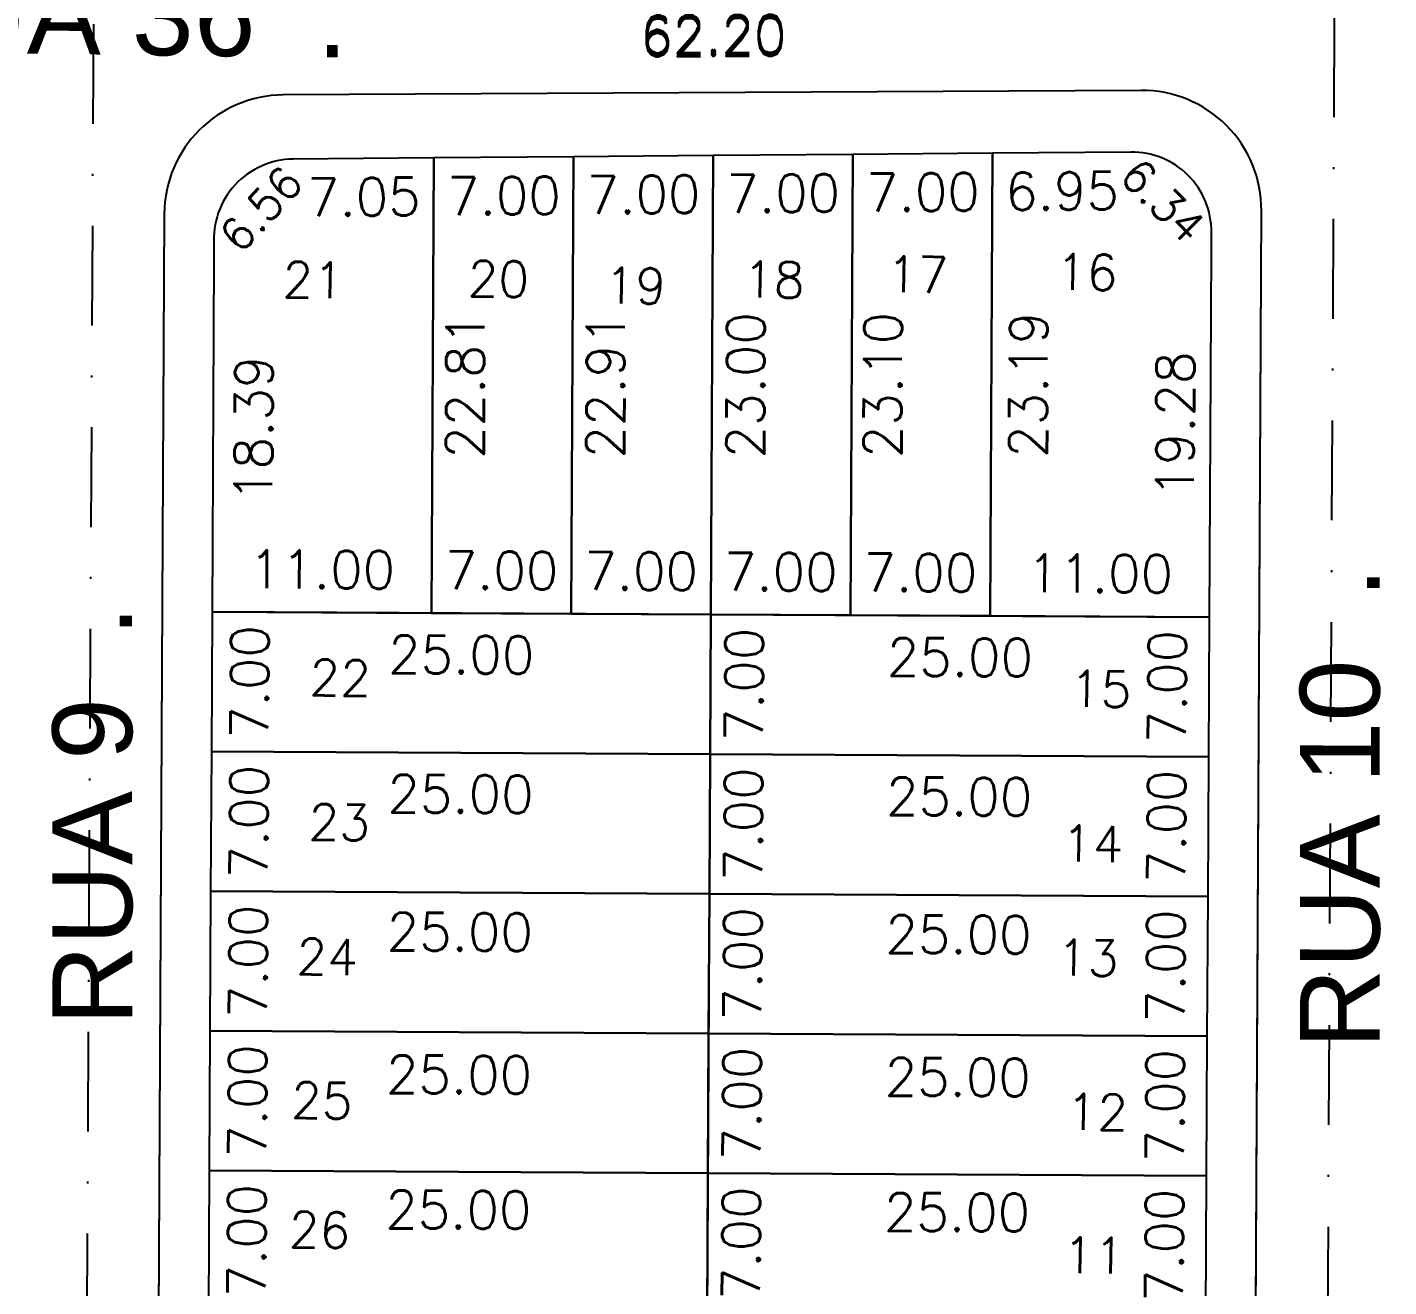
# Model space of a CAD drawing. Header units: millimetres. Extents: x -4430026 to 4783824, y 584 to 9593110.
# Drawn here: x 2118.9 to 2187.2, y 1441.9 to 1505 of the extents above; entities that cross this region are included whole.
import ezdxf
from ezdxf.enums import TextEntityAlignment as Align

# ---------------------------------------------------------------- set-up
doc = ezdxf.new("R2010")
doc.units = ezdxf.units.MM
doc.linetypes.add('CONTINUO', pattern=[0])
doc.linetypes.add('DASHDOT', pattern=[1, 0.5, -0.25, 0, -0.25])
for name, color, linetype in [('Calçada', 1, 'Continuous'), ('Cota', 8, 'Continuous'), ('Cota Curvas', 2, 'Continuous'), ('COTAS', 8, 'Continuous'), ('EIXO DAS VIAS', 252, 'DASHDOT'), ('Lotes', 2, 'Continuous'), ('Nomes de Ruas', 3, 'Continuous'), ('Numero de lotes', 5, 'Continuous')]:
    doc.layers.add(name, color=color, linetype=linetype)
doc.styles.add('arcad1', font='romans.shx')
doc.styles.add('ARIAL', font='arial.ttf', dxfattribs={"height": 0.25})
doc.styles.add('ROMANS', font='romans.shx')
doc.dimstyles.new('BOLA100', dxfattribs={"dimscale": 0, "dimtxt": 1.9, "dimasz": 0.18, "dimexe": 0.18, "dimexo": 0.063, "dimgap": 0, "dimtad": 1, "dimzin": 4, "dimdsep": 46, "dimtxsty": 'ROMANS', "dimcen": 0.09, "dimse1": 1, "dimse2": 1, "dimsd1": 1, "dimsd2": 1, "dimclrt": 256, "dimaunit": 1, "dimadec": 4, "dimazin": 0, "dimtfac": 1.2, "dimtix": 1, "dimtmove": 2, "dimatfit": 3, "dimfxl": 1, "dimtvp": 2, "dimtolj": 1, "dimtzin": 4, "dimarcsym": 0})

# ---------------------------------------------------------------- blocks, each defined once
blk = doc.blocks.new('*D389')
at = {"layer": 'DEFPOINTS', "color": 0}
for p in [(2132.267, 1498.396), (2139.322, 1498.456), (2139.346, 1495.581)]:
    blk.add_point(p, dxfattribs=at)
at = {"layer": 'Cota', "insert": (2135.811, 1496.502), "char_height": 1.9, "attachment_point": 5, "rotation": 0.48244, "style": 'ROMANS'}
blk.add_mtext('\\A1;7.05', dxfattribs=at)
blk = doc.blocks.new('*D390')
at = {"layer": 'DEFPOINTS', "color": 0}
for p in [(2139.322, 1498.456), (2146.323, 1498.515), (2146.347, 1495.64)]:
    blk.add_point(p, dxfattribs=at)
at = {"layer": 'Cota', "insert": (2142.839, 1496.561), "char_height": 1.9, "attachment_point": 5, "rotation": 0.48244, "style": 'ROMANS'}
blk.add_mtext('\\A1;7.00', dxfattribs=at)
blk = doc.blocks.new('*D391')
at = {"layer": 'DEFPOINTS', "color": 0}
for p in [(2146.323, 1498.515), (2153.323, 1498.574), (2153.347, 1495.699)]:
    blk.add_point(p, dxfattribs=at)
at = {"layer": 'Cota', "insert": (2149.839, 1496.62), "char_height": 1.9, "attachment_point": 5, "rotation": 0.48244, "style": 'ROMANS'}
blk.add_mtext('\\A1;7.00', dxfattribs=at)
blk = doc.blocks.new('*D392')
at = {"layer": 'DEFPOINTS', "color": 0}
for p in [(2153.323, 1498.574), (2160.323, 1498.633), (2160.348, 1495.758)]:
    blk.add_point(p, dxfattribs=at)
at = {"layer": 'Cota', "insert": (2156.839, 1496.679), "char_height": 1.9, "attachment_point": 5, "rotation": 0.48244, "style": 'ROMANS'}
blk.add_mtext('\\A1;7.00', dxfattribs=at)
blk = doc.blocks.new('*D393')
at = {"layer": 'DEFPOINTS', "color": 0}
for p in [(2160.323, 1498.633), (2167.324, 1498.692), (2167.348, 1495.817)]:
    blk.add_point(p, dxfattribs=at)
at = {"layer": 'Cota', "insert": (2163.84, 1496.738), "char_height": 1.9, "attachment_point": 5, "rotation": 0.48244, "style": 'ROMANS'}
blk.add_mtext('\\A1;7.00', dxfattribs=at)
blk = doc.blocks.new('*D394')
at = {"layer": 'DEFPOINTS', "color": 0}
for p in [(2167.324, 1498.692), (2174.27, 1498.75), (2174.294, 1495.876)]:
    blk.add_point(p, dxfattribs=at)
at = {"layer": 'Cota', "insert": (2170.813, 1496.796), "char_height": 1.9, "attachment_point": 5, "rotation": 0.48244, "style": 'ROMANS'}
blk.add_mtext('\\A1;6.95', dxfattribs=at)
blk = doc.blocks.new('*D395')
at = {"layer": 'DEFPOINTS', "color": 0}
for p in [(2139.211, 1476.849), (2128.205, 1475.702), (2139.205, 1475.646)]:
    blk.add_point(p, dxfattribs=at)
at = {"layer": 'Cota', "insert": (2133.716, 1477.827), "char_height": 1.9, "attachment_point": 5, "rotation": 359.70531, "style": 'ROMANS'}
blk.add_mtext('\\A1;11.00', dxfattribs=at)
blk = doc.blocks.new('*D396')
at = {"layer": 'DEFPOINTS', "color": 0}
for p in [(2146.211, 1476.813), (2139.205, 1475.646), (2146.205, 1475.61)]:
    blk.add_point(p, dxfattribs=at)
at = {"layer": 'Cota', "insert": (2142.716, 1477.781), "char_height": 1.9, "attachment_point": 5, "rotation": 359.70531, "style": 'ROMANS'}
blk.add_mtext('\\A1;7.00', dxfattribs=at)
blk = doc.blocks.new('*D397')
at = {"layer": 'DEFPOINTS', "color": 0}
for p in [(2153.211, 1476.777), (2146.205, 1475.61), (2153.205, 1475.574)]:
    blk.add_point(p, dxfattribs=at)
at = {"layer": 'Cota', "insert": (2149.716, 1477.745), "char_height": 1.9, "attachment_point": 5, "rotation": 359.70531, "style": 'ROMANS'}
blk.add_mtext('\\A1;7.00', dxfattribs=at)
blk = doc.blocks.new('*D398')
at = {"layer": 'DEFPOINTS', "color": 0}
for p in [(2160.211, 1476.741), (2153.205, 1475.574), (2160.205, 1475.538)]:
    blk.add_point(p, dxfattribs=at)
at = {"layer": 'Cota', "insert": (2156.716, 1477.709), "char_height": 1.9, "attachment_point": 5, "rotation": 359.70531, "style": 'ROMANS'}
blk.add_mtext('\\A1;7.00', dxfattribs=at)
blk = doc.blocks.new('*D399')
at = {"layer": 'DEFPOINTS', "color": 0}
for p in [(2167.211, 1476.705), (2160.205, 1475.538), (2167.204, 1475.502)]:
    blk.add_point(p, dxfattribs=at)
at = {"layer": 'Cota', "insert": (2163.716, 1477.673), "char_height": 1.9, "attachment_point": 5, "rotation": 359.70531, "style": 'ROMANS'}
blk.add_mtext('\\A1;7.00', dxfattribs=at)
blk = doc.blocks.new('*D400')
at = {"layer": 'DEFPOINTS', "color": 0}
for p in [(2178.21, 1476.648), (2167.204, 1475.502), (2178.204, 1475.445)]:
    blk.add_point(p, dxfattribs=at)
at = {"layer": 'Cota', "insert": (2172.715, 1477.626), "char_height": 1.9, "attachment_point": 5, "rotation": 359.70531, "style": 'ROMANS'}
blk.add_mtext('\\A1;11.00', dxfattribs=at)
blk = doc.blocks.new('*D437')
at = {"layer": 'DEFPOINTS', "color": 0}
for p in [(2153.323, 1498.574), (2153.205, 1475.574), (2155.839, 1475.56)]:
    blk.add_point(p, dxfattribs=at)
at = {"layer": 'Cota', "insert": (2154.949, 1487.065), "char_height": 1.9, "attachment_point": 5, "rotation": 89.70531, "style": 'ROMANS'}
blk.add_mtext('\\A1;23.00', dxfattribs=at)
blk = doc.blocks.new('*D438')
at = {"layer": 'DEFPOINTS', "color": 0}
for p in [(2139.322, 1498.456), (2141.897, 1498.443), (2139.205, 1475.646)]:
    blk.add_point(p, dxfattribs=at)
at = {"layer": 'Cota', "insert": (2140.888, 1487.042), "char_height": 1.9, "attachment_point": 5, "rotation": 89.70531, "style": 'ROMANS'}
blk.add_mtext('\\A1;22.81', dxfattribs=at)
blk = doc.blocks.new('*D439')
at = {"layer": 'DEFPOINTS', "color": 0}
for p in [(2146.323, 1498.515), (2148.934, 1498.501), (2146.205, 1475.61)]:
    blk.add_point(p, dxfattribs=at)
at = {"layer": 'Cota', "insert": (2147.925, 1487.054), "char_height": 1.9, "attachment_point": 5, "rotation": 89.70531, "style": 'ROMANS'}
blk.add_mtext('\\A1;22.91', dxfattribs=at)
blk = doc.blocks.new('*D440')
at = {"layer": 'DEFPOINTS', "color": 0}
for p in [(2160.323, 1498.633), (2162.837, 1498.62), (2160.205, 1475.538)]:
    blk.add_point(p, dxfattribs=at)
at = {"layer": 'Cota', "insert": (2161.827, 1487.077), "char_height": 1.9, "attachment_point": 5, "rotation": 89.70531, "style": 'ROMANS'}
blk.add_mtext('\\A1;23.10', dxfattribs=at)
blk = doc.blocks.new('*D441')
at = {"layer": 'DEFPOINTS', "color": 0}
for p in [(2167.324, 1498.692), (2170.134, 1498.677), (2167.204, 1475.502)]:
    blk.add_point(p, dxfattribs=at)
at = {"layer": 'Cota', "insert": (2169.124, 1487.087), "char_height": 1.9, "attachment_point": 5, "rotation": 89.70531, "style": 'ROMANS'}
blk.add_mtext('\\A1;23.19', dxfattribs=at)
blk = doc.blocks.new('*D442')
at = {"layer": 'DEFPOINTS', "color": 0}
for p in [(2128.205, 1475.702), (2128.169, 1468.702), (2131.017, 1468.688)]:
    blk.add_point(p, dxfattribs=at)
at = {"layer": 'Cota', "insert": (2130.085, 1472.193), "char_height": 1.9, "attachment_point": 5, "rotation": 89.70531, "style": 'ROMANS'}
blk.add_mtext('\\A1;7.00', dxfattribs=at)
blk = doc.blocks.new('*D443')
at = {"layer": 'DEFPOINTS', "color": 0}
for p in [(2128.169, 1468.702), (2128.133, 1461.702), (2130.981, 1461.688)]:
    blk.add_point(p, dxfattribs=at)
at = {"layer": 'Cota', "insert": (2130.049, 1465.193), "char_height": 1.9, "attachment_point": 5, "rotation": 89.70531, "style": 'ROMANS'}
blk.add_mtext('\\A1;7.00', dxfattribs=at)
blk = doc.blocks.new('*D444')
at = {"layer": 'DEFPOINTS', "color": 0}
for p in [(2128.133, 1461.702), (2128.097, 1454.702), (2130.945, 1454.688)]:
    blk.add_point(p, dxfattribs=at)
at = {"layer": 'Cota', "insert": (2130.013, 1458.193), "char_height": 1.9, "attachment_point": 5, "rotation": 89.70531, "style": 'ROMANS'}
blk.add_mtext('\\A1;7.00', dxfattribs=at)
blk = doc.blocks.new('*D445')
at = {"layer": 'DEFPOINTS', "color": 0}
for p in [(2128.097, 1454.702), (2128.061, 1447.703), (2130.909, 1447.688)]:
    blk.add_point(p, dxfattribs=at)
at = {"layer": 'Cota', "insert": (2129.977, 1451.193), "char_height": 1.9, "attachment_point": 5, "rotation": 89.70531, "style": 'ROMANS'}
blk.add_mtext('\\A1;7.00', dxfattribs=at)
blk = doc.blocks.new('*D446')
at = {"layer": 'DEFPOINTS', "color": 0}
for p in [(2128.061, 1447.703), (2128.025, 1440.703), (2130.873, 1440.688)]:
    blk.add_point(p, dxfattribs=at)
at = {"layer": 'Cota', "insert": (2129.941, 1444.193), "char_height": 1.9, "attachment_point": 5, "rotation": 89.70531, "style": 'ROMANS'}
blk.add_mtext('\\A1;7.00', dxfattribs=at)
blk = doc.blocks.new('*D447')
at = {"layer": 'DEFPOINTS', "color": 0}
for p in [(2153.205, 1475.574), (2153.169, 1468.574), (2155.803, 1468.56)]:
    blk.add_point(p, dxfattribs=at)
at = {"layer": 'Cota', "insert": (2154.872, 1472.065), "char_height": 1.9, "attachment_point": 5, "rotation": 89.70531, "style": 'ROMANS'}
blk.add_mtext('\\A1;7.00', dxfattribs=at)
blk = doc.blocks.new('*D448')
at = {"layer": 'DEFPOINTS', "color": 0}
for p in [(2153.169, 1468.574), (2153.133, 1461.574), (2155.767, 1461.56)]:
    blk.add_point(p, dxfattribs=at)
at = {"layer": 'Cota', "insert": (2154.836, 1465.065), "char_height": 1.9, "attachment_point": 5, "rotation": 89.70531, "style": 'ROMANS'}
blk.add_mtext('\\A1;7.00', dxfattribs=at)
blk = doc.blocks.new('*D449')
at = {"layer": 'DEFPOINTS', "color": 0}
for p in [(2153.133, 1461.574), (2153.097, 1454.574), (2155.731, 1454.56)]:
    blk.add_point(p, dxfattribs=at)
at = {"layer": 'Cota', "insert": (2154.8, 1458.065), "char_height": 1.9, "attachment_point": 5, "rotation": 89.70531, "style": 'ROMANS'}
blk.add_mtext('\\A1;7.00', dxfattribs=at)
blk = doc.blocks.new('*D450')
at = {"layer": 'DEFPOINTS', "color": 0}
for p in [(2153.097, 1454.574), (2153.061, 1447.574), (2155.695, 1447.56)]:
    blk.add_point(p, dxfattribs=at)
at = {"layer": 'Cota', "insert": (2154.763, 1451.065), "char_height": 1.9, "attachment_point": 5, "rotation": 89.70531, "style": 'ROMANS'}
blk.add_mtext('\\A1;7.00', dxfattribs=at)
blk = doc.blocks.new('*D451')
at = {"layer": 'DEFPOINTS', "color": 0}
for p in [(2153.061, 1447.574), (2153.025, 1440.574), (2155.659, 1440.561)]:
    blk.add_point(p, dxfattribs=at)
at = {"layer": 'Cota', "insert": (2154.727, 1444.065), "char_height": 1.9, "attachment_point": 5, "rotation": 89.70531, "style": 'ROMANS'}
blk.add_mtext('\\A1;7.00', dxfattribs=at)
blk = doc.blocks.new('*D454')
at = {"layer": 'DEFPOINTS', "color": 0}
for p in [(2178.204, 1475.445), (2177.015, 1468.451), (2178.168, 1468.445)]:
    blk.add_point(p, dxfattribs=at)
at = {"layer": 'Cota', "insert": (2176.083, 1471.956), "char_height": 1.9, "attachment_point": 5, "rotation": 89.70531, "style": 'ROMANS'}
blk.add_mtext('\\A1;7.00', dxfattribs=at)
blk = doc.blocks.new('*D455')
at = {"layer": 'DEFPOINTS', "color": 0}
for p in [(2178.168, 1468.445), (2176.979, 1461.451), (2178.132, 1461.445)]:
    blk.add_point(p, dxfattribs=at)
at = {"layer": 'Cota', "insert": (2176.047, 1464.956), "char_height": 1.9, "attachment_point": 5, "rotation": 89.70531, "style": 'ROMANS'}
blk.add_mtext('\\A1;7.00', dxfattribs=at)
blk = doc.blocks.new('*D456')
at = {"layer": 'DEFPOINTS', "color": 0}
for p in [(2178.132, 1461.445), (2176.943, 1454.451), (2178.096, 1454.445)]:
    blk.add_point(p, dxfattribs=at)
at = {"layer": 'Cota', "insert": (2176.011, 1457.956), "char_height": 1.9, "attachment_point": 5, "rotation": 89.70531, "style": 'ROMANS'}
blk.add_mtext('\\A1;7.00', dxfattribs=at)
blk = doc.blocks.new('*D457')
at = {"layer": 'DEFPOINTS', "color": 0}
for p in [(2178.096, 1454.445), (2176.907, 1447.451), (2178.06, 1447.445)]:
    blk.add_point(p, dxfattribs=at)
at = {"layer": 'Cota', "insert": (2175.975, 1450.956), "char_height": 1.9, "attachment_point": 5, "rotation": 89.70531, "style": 'ROMANS'}
blk.add_mtext('\\A1;7.00', dxfattribs=at)
blk = doc.blocks.new('*D458')
at = {"layer": 'DEFPOINTS', "color": 0}
for p in [(2178.06, 1447.445), (2176.871, 1440.451), (2178.024, 1440.446)]:
    blk.add_point(p, dxfattribs=at)
at = {"layer": 'Cota', "insert": (2175.939, 1443.956), "char_height": 1.9, "attachment_point": 5, "rotation": 89.70531, "style": 'ROMANS'}
blk.add_mtext('\\A1;7.00', dxfattribs=at)
blk = doc.blocks.new('*D463')
at = {"layer": 'DEFPOINTS', "color": 0}
for p in [(2128.3, 1494.09), (2131.283, 1494.075), (2128.205, 1475.702)]:
    blk.add_point(p, dxfattribs=at)
at = {"layer": 'Cota', "insert": (2130.286, 1484.886), "char_height": 1.9, "attachment_point": 5, "rotation": 89.70531, "style": 'ROMANS'}
blk.add_mtext('\\A1;18.39', dxfattribs=at)
blk = doc.blocks.new('*D464')
at = {"layer": 'DEFPOINTS', "color": 0}
for p in [(2177.483, 1494.734), (2178.303, 1494.73), (2178.204, 1475.445)]:
    blk.add_point(p, dxfattribs=at)
at = {"layer": 'Cota', "insert": (2176.483, 1485.097), "char_height": 1.9, "attachment_point": 5, "rotation": 89.70531, "style": 'ROMANS'}
blk.add_mtext('\\A1;19.28', dxfattribs=at)
blk = doc.blocks.new('*D4349')
at = {"layer": 'DEFPOINTS', "color": 0}
for p in [(2128.205, 1475.702), (2153.205, 1475.574), (2153.189, 1472.544)]:
    blk.add_point(p, dxfattribs=at)
at = {"layer": 'Cota', "insert": (2140.694, 1473.558), "char_height": 1.9, "attachment_point": 5, "rotation": 359.70531, "style": 'ROMANS'}
blk.add_mtext('\\A1;25.00', dxfattribs=at)
blk = doc.blocks.new('*D4350')
at = {"layer": 'DEFPOINTS', "color": 0}
for p in [(2153.205, 1475.574), (2178.204, 1475.445), (2178.189, 1472.415)]:
    blk.add_point(p, dxfattribs=at)
at = {"layer": 'Cota', "insert": (2165.694, 1473.43), "char_height": 1.9, "attachment_point": 5, "rotation": 359.70531, "style": 'ROMANS'}
blk.add_mtext('\\A1;25.00', dxfattribs=at)
blk = doc.blocks.new('*D4352')
at = {"layer": 'DEFPOINTS', "color": 0}
for p in [(2128.169, 1468.702), (2153.169, 1468.574), (2153.153, 1465.562)]:
    blk.add_point(p, dxfattribs=at)
at = {"layer": 'Cota', "insert": (2140.658, 1466.576), "char_height": 1.9, "attachment_point": 5, "rotation": 359.70531, "style": 'ROMANS'}
blk.add_mtext('\\A1;25.00', dxfattribs=at)
blk = doc.blocks.new('*D4353')
at = {"layer": 'DEFPOINTS', "color": 0}
for p in [(2153.169, 1468.574), (2178.168, 1468.445), (2178.153, 1465.434)]:
    blk.add_point(p, dxfattribs=at)
at = {"layer": 'Cota', "insert": (2165.658, 1466.448), "char_height": 1.9, "attachment_point": 5, "rotation": 359.70531, "style": 'ROMANS'}
blk.add_mtext('\\A1;25.00', dxfattribs=at)
blk = doc.blocks.new('*D4355')
at = {"layer": 'DEFPOINTS', "color": 0}
for p in [(2128.133, 1461.702), (2153.133, 1461.574), (2153.118, 1458.652)]:
    blk.add_point(p, dxfattribs=at)
at = {"layer": 'Cota', "insert": (2140.623, 1459.667), "char_height": 1.9, "attachment_point": 5, "rotation": 359.70531, "style": 'ROMANS'}
blk.add_mtext('\\A1;25.00', dxfattribs=at)
blk = doc.blocks.new('*D4356')
at = {"layer": 'DEFPOINTS', "color": 0}
for p in [(2153.133, 1461.574), (2178.132, 1461.445), (2178.117, 1458.524)]:
    blk.add_point(p, dxfattribs=at)
at = {"layer": 'Cota', "insert": (2165.622, 1459.538), "char_height": 1.9, "attachment_point": 5, "rotation": 359.70531, "style": 'ROMANS'}
blk.add_mtext('\\A1;25.00', dxfattribs=at)
blk = doc.blocks.new('*D4358')
at = {"layer": 'DEFPOINTS', "color": 0}
for p in [(2128.097, 1454.702), (2153.097, 1454.574), (2153.081, 1451.502)]:
    blk.add_point(p, dxfattribs=at)
at = {"layer": 'Cota', "insert": (2140.586, 1452.516), "char_height": 1.9, "attachment_point": 5, "rotation": 359.70531, "style": 'ROMANS'}
blk.add_mtext('\\A1;25.00', dxfattribs=at)
blk = doc.blocks.new('*D4359')
at = {"layer": 'DEFPOINTS', "color": 0}
for p in [(2153.097, 1454.574), (2178.096, 1454.445), (2178.081, 1451.373)]:
    blk.add_point(p, dxfattribs=at)
at = {"layer": 'Cota', "insert": (2165.586, 1452.388), "char_height": 1.9, "attachment_point": 5, "rotation": 359.70531, "style": 'ROMANS'}
blk.add_mtext('\\A1;25.00', dxfattribs=at)
blk = doc.blocks.new('*D4361')
at = {"layer": 'DEFPOINTS', "color": 0}
for p in [(2128.061, 1447.703), (2153.061, 1447.574), (2153.046, 1444.73)]:
    blk.add_point(p, dxfattribs=at)
at = {"layer": 'Cota', "insert": (2140.551, 1445.744), "char_height": 1.9, "attachment_point": 5, "rotation": 359.70531, "style": 'ROMANS'}
blk.add_mtext('\\A1;25.00', dxfattribs=at)
blk = doc.blocks.new('*D4362')
at = {"layer": 'DEFPOINTS', "color": 0}
for p in [(2153.061, 1447.574), (2178.06, 1447.445), (2178.046, 1444.601)]:
    blk.add_point(p, dxfattribs=at)
at = {"layer": 'Cota', "insert": (2165.551, 1445.615), "char_height": 1.9, "attachment_point": 5, "rotation": 359.70531, "style": 'ROMANS'}
blk.add_mtext('\\A1;25.00', dxfattribs=at)
blk = doc.blocks.new('*D14054')
at = {"layer": 'DEFPOINTS', "color": 0, "linetype": 'ByBlock'}
for p in [(2122.228, 1505.388), (2060.026, 1505.026), (2122.239, 1503.488)]:
    blk.add_point(p, dxfattribs=at)
at = {"layer": 'COTAS', "linetype": 'ByBlock', "insert": (2091.132, 1504.257), "char_height": 1.9, "attachment_point": 5, "rotation": 0.33364, "style": 'ROMANS'}
blk.add_mtext('\\A1;62.20', dxfattribs=at)
blk = doc.blocks.new('*D14055')
at = {"layer": 'DEFPOINTS', "color": 0, "linetype": 'ByBlock'}
for p in [(2184.43, 1505.75), (2122.228, 1505.388), (2184.441, 1503.889)]:
    blk.add_point(p, dxfattribs=at)
at = {"layer": 'COTAS', "linetype": 'ByBlock', "insert": (2153.334, 1504.658), "char_height": 1.9, "attachment_point": 5, "rotation": 0.33364, "style": 'ROMANS'}
blk.add_mtext('\\A1;62.20', dxfattribs=at)
blk = doc.blocks.new('*D14056')
at = {"layer": 'DEFPOINTS', "color": 0, "linetype": 'ByBlock'}
for p in [(2184.43, 1505.75), (2246.633, 1506.112), (2246.644, 1504.104)]:
    blk.add_point(p, dxfattribs=at)
at = {"layer": 'COTAS', "linetype": 'ByBlock', "insert": (2215.538, 1504.873), "char_height": 1.9, "attachment_point": 5, "rotation": 0.33364, "style": 'ROMANS'}
blk.add_mtext('\\A1;62.20', dxfattribs=at)
blk = doc.blocks.new('*D14195')
at = {"layer": 'DEFPOINTS', "color": 0, "linetype": 'ByBlock'}
for p in [(2184.43, 1505.75), (2122.228, 1505.388), (2184.442, 1503.742)]:
    blk.add_point(p, dxfattribs=at)
at = {"layer": 'COTAS', "linetype": 'ByBlock', "insert": (2153.335, 1504.511), "char_height": 1.9, "attachment_point": 5, "rotation": 0.33364, "style": 'ROMANS'}
blk.add_mtext('\\A1;62.20', dxfattribs=at)
blk = doc.blocks.new('*D14199')
at = {"layer": 'DEFPOINTS', "color": 0, "linetype": 'ByBlock'}
for p in [(2122.228, 1505.388), (2060.026, 1505.026), (2122.24, 1503.38)]:
    blk.add_point(p, dxfattribs=at)
at = {"layer": 'COTAS', "linetype": 'ByBlock', "insert": (2091.133, 1504.149), "char_height": 1.9, "attachment_point": 5, "rotation": 0.33364, "style": 'ROMANS'}
blk.add_mtext('\\A1;62.20', dxfattribs=at)

msp = doc.modelspace()

# ---------------------------------------------------------------- linework, layer by layer
at = {"layer": 'Calçada', "lineweight": -3}
for p, q in [((2174.777, 1501.842), (2131.775, 1501.609)), ((2174.777, 1501.842), (2131.775, 1501.609)), ((2125.807, 1495.64), (2125.507, 1437.133)), ((2125.807, 1495.64), (2125.507, 1437.133)), ((2180.41, 1418.12), (2180.809, 1495.811)), ((2180.41, 1418.12), (2180.809, 1495.811))]:
    msp.add_line(p, q, dxfattribs=at)
msp.add_lwpolyline([(2180.809, 1495.811, 0.41731), (2174.777, 1501.842), (2131.775, 1501.609, 0.411124), (2125.807, 1495.64), (2125.507, 1437.133, -0.165602), (2122.975, 1429.822), (2098.247, 1398.065, 0.516864), (2101.07, 1388.691, -0.022289), (2142.463, 1372.695, 0.343235), (2149.607, 1374.503), (2177.878, 1410.81, 0.165602), (2180.41, 1418.12)], format="xyb", close=True, dxfattribs=at)
msp.add_lwpolyline([(2180.809, 1495.811, 0.41731), (2174.777, 1501.842), (2131.775, 1501.609, 0.411124), (2125.807, 1495.64), (2125.507, 1437.133, -0.165602), (2122.975, 1429.822), (2098.247, 1398.065, 0.516864), (2101.07, 1388.691, -0.022289), (2142.463, 1372.695, 0.343235), (2149.607, 1374.503), (2177.878, 1410.81, 0.165602), (2180.41, 1418.12)], format="xyb", close=True, dxfattribs=at)
for centre, start, end in [((2174.809, 1495.842), 359.70531, 90.31037), ((2131.807, 1495.609), 90.31037, 179.70531), ((2131.807, 1495.609), 90.31037, 179.70531)]:
    msp.add_arc(centre, 6, start, end, dxfattribs=at)
at = {"layer": 'EIXO DAS VIAS', "ltscale": 10}
for p, q in [((2122.256, 1505.158, 103.708), (2121.916, 1439.033, 103.708)), ((2184.459, 1505.494, 103.708), (2184, 1416.221, 103.708))]:
    msp.add_line(p, q, dxfattribs=at)
at = {"layer": 'Lotes', "linetype": 'CONTINUO', "lineweight": -3}
for p, q in [((2139.322, 1498.456), (2132.267, 1498.396)), ((2139.322, 1498.456), (2132.267, 1498.396)), ((2139.205, 1475.646), (2139.322, 1498.456)), ((2139.322, 1498.456), (2139.205, 1475.646)), ((2139.205, 1475.646), (2139.322, 1498.456)), ((2146.323, 1498.515), (2139.322, 1498.456)), ((2146.205, 1475.61), (2146.323, 1498.515)), ((2146.323, 1498.515), (2146.205, 1475.61)), ((2153.323, 1498.574), (2146.323, 1498.515)), ((2153.205, 1475.574), (2153.323, 1498.574)), ((2153.323, 1498.574), (2153.205, 1475.574)), ((2160.323, 1498.633), (2153.323, 1498.574)), ((2160.205, 1475.538), (2160.323, 1498.633)), ((2160.323, 1498.633), (2160.205, 1475.538)), ((2167.324, 1498.692), (2160.323, 1498.633)), ((2167.204, 1475.502), (2167.324, 1498.692)), ((2167.324, 1498.692), (2167.204, 1475.502)), ((2174.27, 1498.75), (2167.324, 1498.692)), ((2178.204, 1475.445), (2178.299, 1493.784)), ((2128.296, 1493.363), (2128.205, 1475.702)), ((2128.296, 1493.363), (2128.205, 1475.702)), ((2128.205, 1475.702), (2128.169, 1468.702)), ((2128.205, 1475.702), (2139.205, 1475.646)), ((2153.205, 1475.574), (2128.205, 1475.702)), ((2128.205, 1475.702), (2139.205, 1475.646)), ((2139.205, 1475.646), (2146.205, 1475.61)), ((2146.205, 1475.61), (2153.205, 1475.574)), ((2153.169, 1468.574), (2153.205, 1475.574)), ((2153.205, 1475.574), (2153.169, 1468.574)), ((2153.205, 1475.574), (2160.205, 1475.538)), ((2178.204, 1475.445), (2153.205, 1475.574)), ((2160.205, 1475.538), (2167.204, 1475.502)), ((2167.204, 1475.502), (2178.204, 1475.445)), ((2178.168, 1468.445), (2178.204, 1475.445)), ((2128.169, 1468.702), (2128.133, 1461.702)), ((2128.169, 1468.702), (2153.169, 1468.574)), ((2153.169, 1468.574), (2128.169, 1468.702)), ((2153.133, 1461.574), (2153.169, 1468.574)), ((2153.169, 1468.574), (2153.133, 1461.574)), ((2153.169, 1468.574), (2178.168, 1468.445)), ((2178.168, 1468.445), (2153.169, 1468.574)), ((2178.132, 1461.445), (2178.168, 1468.445)), ((2128.133, 1461.702), (2128.097, 1454.702)), ((2128.133, 1461.702), (2153.133, 1461.574)), ((2153.133, 1461.574), (2128.133, 1461.702)), ((2153.097, 1454.574), (2153.133, 1461.574)), ((2153.133, 1461.574), (2153.097, 1454.574)), ((2153.133, 1461.574), (2178.132, 1461.445)), ((2178.132, 1461.445), (2153.133, 1461.574)), ((2178.096, 1454.445), (2178.132, 1461.445)), ((2128.097, 1454.702), (2128.061, 1447.703)), ((2128.097, 1454.702), (2153.097, 1454.574)), ((2153.097, 1454.574), (2128.097, 1454.702)), ((2153.061, 1447.574), (2153.097, 1454.574)), ((2153.097, 1454.574), (2153.061, 1447.574)), ((2153.097, 1454.574), (2178.096, 1454.445)), ((2178.096, 1454.445), (2153.097, 1454.574)), ((2178.06, 1447.445), (2178.096, 1454.445)), ((2128.061, 1447.703), (2128.025, 1440.703)), ((2128.061, 1447.703), (2153.061, 1447.574)), ((2153.061, 1447.574), (2128.061, 1447.703)), ((2153.025, 1440.574), (2153.061, 1447.574)), ((2153.061, 1447.574), (2153.025, 1440.574)), ((2153.061, 1447.574), (2178.06, 1447.445)), ((2178.06, 1447.445), (2153.061, 1447.574)), ((2178.024, 1440.446), (2178.06, 1447.445))]:
    msp.add_line(p, q, dxfattribs=at)
at = {"layer": 'Lotes', "lineweight": -3}
for p, q in [((2139.205, 1475.646), (2139.322, 1498.456)), ((2146.205, 1475.61), (2146.323, 1498.515)), ((2153.323, 1498.574), (2152.953, 1426.574)), ((2160.205, 1475.538), (2160.323, 1498.633)), ((2167.204, 1475.502), (2167.324, 1498.692)), ((2128.205, 1475.702), (2178.204, 1475.445)), ((2128.169, 1468.702), (2178.168, 1468.445)), ((2128.133, 1461.702), (2178.132, 1461.445)), ((2128.097, 1454.702), (2178.096, 1454.445)), ((2128.061, 1447.703), (2178.06, 1447.445))]:
    msp.add_line(p, q, dxfattribs=at)
at = {"layer": 'Lotes'}
for points in [[(2132.267, 1498.396, 0.431996), (2128.3, 1494.09), (2128.296, 1493.363), (2128.205, 1475.702), (2139.205, 1475.646), (2139.322, 1498.456)], [(2167.324, 1498.692), (2167.204, 1475.502), (2178.204, 1475.445), (2178.299, 1493.784), (2178.303, 1494.73, 0.418192), (2174.27, 1498.75)]]:
    msp.add_lwpolyline(points, format="xyb", close=True, dxfattribs=at)
for points in [[(2139.322, 1498.456), (2139.205, 1475.646), (2146.205, 1475.61), (2146.323, 1498.515)], [(2146.323, 1498.515), (2146.205, 1475.61), (2153.205, 1475.574), (2153.323, 1498.574)], [(2153.323, 1498.574), (2153.205, 1475.574), (2160.205, 1475.538), (2160.323, 1498.633)], [(2160.323, 1498.633), (2160.205, 1475.538), (2167.204, 1475.502), (2167.324, 1498.692)], [(2128.205, 1475.702), (2128.169, 1468.702), (2153.169, 1468.574), (2153.205, 1475.574), (2146.205, 1475.61), (2139.205, 1475.646)], [(2167.204, 1475.502), (2160.205, 1475.538), (2153.205, 1475.574), (2153.169, 1468.574), (2178.168, 1468.445), (2178.204, 1475.445)], [(2128.169, 1468.702), (2128.133, 1461.702), (2153.133, 1461.574), (2153.169, 1468.574)], [(2153.169, 1468.574), (2153.133, 1461.574), (2178.132, 1461.445), (2178.168, 1468.445)], [(2128.133, 1461.702), (2128.097, 1454.702), (2153.097, 1454.574), (2153.133, 1461.574)], [(2153.133, 1461.574), (2153.097, 1454.574), (2178.096, 1454.445), (2178.132, 1461.445)], [(2128.097, 1454.702), (2128.061, 1447.703), (2153.061, 1447.574), (2153.097, 1454.574)], [(2153.097, 1454.574), (2153.061, 1447.574), (2178.06, 1447.445), (2178.096, 1454.445)], [(2128.061, 1447.703), (2128.025, 1440.703), (2153.025, 1440.574), (2153.061, 1447.574)], [(2153.061, 1447.574), (2153.025, 1440.574), (2178.024, 1440.446), (2178.06, 1447.445)]]:
    msp.add_lwpolyline(points, close=True, dxfattribs=at)
at = {"layer": 'Lotes', "linetype": 'CONTINUO', "lineweight": -3}
for centre, radius, start, end in [((2132.311, 1494.376), 4.021, 90.61302, 184.06966), ((2132.311, 1494.376), 4.021, 90.61302, 184.06966), ((2174.304, 1494.75), 4, 359.70531, 90.48244)]:
    msp.add_arc(centre, radius, start, end, dxfattribs=at)

# ---------------------------------------------------------------- texts
at = {"layer": 'Cota Curvas', "char_height": 1.6, "attachment_point": 5, "style": 'ROMANS'}
for s, insert, rotation in [('\\A1;6.56', (2130.659, 1495.897, -51.854), 47.34134), ('\\A1;6.34', (2175.874, 1496.309, -51.854), 315.09388)]:
    msp.add_mtext(s, dxfattribs=dict(at, insert=insert, rotation=rotation))
at = {"layer": 'Nomes de Ruas', "extrusion": (-0.084173, 0.020544, 0.996239), "style": 'ARIAL'}
msp.add_text('RUA 36  .', height=4, rotation=102.96746, dxfattribs=at).set_placement((-1966.068, 1699.012, -147.764), align=Align.MIDDLE_CENTER)
at = {"layer": 'Nomes de Ruas', "extrusion": (-0.01947, -0.084427, 0.996239), "style": 'ARIAL'}
for s, p in [('RUA 10  .', (1799.455, 1912.117, -166.298)), ('RUA 9  .', (1738.601, 1897.749, -165.048))]:
    msp.add_text(s, height=4, rotation=102.96746, dxfattribs=at).set_placement(p, align=Align.MIDDLE_CENTER)
at = {"layer": 'Numero de lotes', "style": 'arcad1'}
for s, p in [('17', (2163.575, 1492.611, 103.708)), ('16', (2172.054, 1492.726, 103.708)), ('21', (2133.273, 1492.338, 103.708)), ('20', (2142.559, 1492.388, 103.708)), ('19', (2149.424, 1492.049, 103.708)), ('18', (2156.367, 1492.352, 103.708)), ('22', (2134.63, 1472.4, 103.708)), ('15', (2172.753, 1471.839, 103.708)), ('23', (2134.582, 1465.157, 103.708)), ('14', (2172.349, 1464.088, 103.708)), ('24', (2133.978, 1458.42, 103.708)), ('13', (2172.1, 1458.367, 103.708)), ('25', (2133.707, 1451.218, 103.708)), ('12', (2172.58, 1450.641, 103.708)), ('26', (2133.591, 1444.731, 103.708)), ('11', (2172.413, 1443.457, 103.708))]:
    msp.add_text(s, height=1.8, rotation=358.97539, dxfattribs=at).set_placement(p, align=Align.MIDDLE_CENTER)

# ---------------------------------------------------------------- dimensions: what is measured, and where the dimension line sits
at = {"layer": 'Cota'}
for p1, p2, distance, picture, middle in [((2132.2675, 1498.3965), (2139.3221, 1498.4559), -2.8747, '*D389', (2135.811, 1496.5016)), ((2139.205, 1475.646), (2139.322, 1498.456), -2.575, '*D438', (2140.888, 1487.042)), ((2146.205, 1475.61), (2146.323, 1498.515), -2.612, '*D439', (2147.925, 1487.054)), ((2153.323, 1498.574), (2153.205, 1475.574), 2.635, '*D437', (2154.949, 1487.065)), ((2160.205, 1475.538), (2160.323, 1498.633), -2.513, '*D440', (2161.827, 1487.077)), ((2167.204, 1475.502), (2167.324, 1498.692), -2.81, '*D441', (2169.124, 1487.087)), ((2178.2043, 1475.4451), (2178.3035, 1494.7297), 0.8206, '*D464', (2176.4833, 1485.0965)), ((2128.205, 1475.702), (2128.3, 1494.09), -2.983, '*D463', (2130.286, 1484.886)), ((2128.205, 1475.702), (2139.205, 1475.646), 1.203, '*D395', (2133.716, 1477.827)), ((2128.205, 1475.702), (2153.205, 1475.574), -3.03, '*D4349', (2140.694, 1473.558)), ((2128.169, 1468.702), (2153.169, 1468.574), -3.012, '*D4352', (2140.658, 1466.576)), ((2128.133, 1461.702), (2153.133, 1461.574), -2.921, '*D4355', (2140.623, 1459.667)), ((2128.097, 1454.702), (2153.097, 1454.574), -3.072, '*D4358', (2140.586, 1452.516)), ((2128.061, 1447.703), (2153.061, 1447.574), -2.845, '*D4361', (2140.551, 1445.744))]:
    dim = msp.add_aligned_dim(p1=p1, p2=p2, distance=distance, dimstyle='BOLA100', override={"dimscale": 1}, dxfattribs=at)
    dim.commit()
    dim.dimension.update_dxf_attribs({"geometry": picture, "text_midpoint": middle})
for base, p1, p2, angle, picture, middle in [((2146.347, 1495.64), (2139.322, 1498.456), (2146.323, 1498.515), 180.48244, '*D390', (2142.839, 1496.561)), ((2153.347, 1495.699), (2146.323, 1498.515), (2153.323, 1498.574), 180.48244, '*D391', (2149.839, 1496.62)), ((2160.348, 1495.758), (2153.323, 1498.574), (2160.323, 1498.633), 180.48244, '*D392', (2156.839, 1496.679)), ((2167.348, 1495.817), (2160.323, 1498.633), (2167.324, 1498.692), 180.48244, '*D393', (2163.84, 1496.738)), ((2174.294, 1495.876), (2167.324, 1498.692), (2174.27, 1498.75), 180.48244, '*D394', (2170.813, 1496.796)), ((2146.211, 1476.813), (2139.205, 1475.646), (2146.205, 1475.61), 179.70531, '*D396', (2142.716, 1477.781)), ((2153.211, 1476.777), (2146.205, 1475.61), (2153.205, 1475.574), 179.70531, '*D397', (2149.716, 1477.745)), ((2160.211, 1476.741), (2153.205, 1475.574), (2160.205, 1475.538), 179.70531, '*D398', (2156.716, 1477.709)), ((2167.211, 1476.705), (2160.205, 1475.538), (2167.204, 1475.502), 179.70531, '*D399', (2163.716, 1477.673)), ((2178.21, 1476.648), (2167.204, 1475.502), (2178.204, 1475.445), 179.70531, '*D400', (2172.715, 1477.626)), ((2131.017, 1468.688), (2128.205, 1475.702), (2128.169, 1468.702), 89.70531, '*D442', (2130.085, 1472.193)), ((2155.803, 1468.56), (2153.205, 1475.574), (2153.169, 1468.574), 89.70531, '*D447', (2154.872, 1472.065)), ((2178.189, 1472.415), (2153.205, 1475.574), (2178.204, 1475.445), 179.70531, '*D4350', (2165.694, 1473.43)), ((2177.015, 1468.451), (2178.204, 1475.445), (2178.168, 1468.445), 89.70531, '*D454', (2176.083, 1471.956)), ((2130.981, 1461.688), (2128.169, 1468.702), (2128.133, 1461.702), 89.70531, '*D443', (2130.049, 1465.193)), ((2155.767, 1461.56), (2153.169, 1468.574), (2153.133, 1461.574), 89.70531, '*D448', (2154.836, 1465.065)), ((2178.153, 1465.434), (2153.169, 1468.574), (2178.168, 1468.445), 179.70531, '*D4353', (2165.658, 1466.448)), ((2176.979, 1461.451), (2178.168, 1468.445), (2178.132, 1461.445), 89.70531, '*D455', (2176.047, 1464.956)), ((2130.945, 1454.688), (2128.133, 1461.702), (2128.097, 1454.702), 89.70531, '*D444', (2130.013, 1458.193)), ((2155.731, 1454.56), (2153.133, 1461.574), (2153.097, 1454.574), 89.70531, '*D449', (2154.8, 1458.065)), ((2178.117, 1458.524), (2153.133, 1461.574), (2178.132, 1461.445), 179.70531, '*D4356', (2165.622, 1459.538)), ((2176.943, 1454.451), (2178.132, 1461.445), (2178.096, 1454.445), 89.70531, '*D456', (2176.011, 1457.956)), ((2130.909, 1447.688), (2128.097, 1454.702), (2128.061, 1447.703), 89.70531, '*D445', (2129.977, 1451.193)), ((2155.695, 1447.56), (2153.097, 1454.574), (2153.061, 1447.574), 89.70531, '*D450', (2154.763, 1451.065)), ((2178.081, 1451.373), (2153.097, 1454.574), (2178.096, 1454.445), 179.70531, '*D4359', (2165.586, 1452.388)), ((2176.907, 1447.451), (2178.096, 1454.445), (2178.06, 1447.445), 89.70531, '*D457', (2175.975, 1450.956)), ((2130.873, 1440.688), (2128.061, 1447.703), (2128.025, 1440.703), 89.70531, '*D446', (2129.941, 1444.193)), ((2155.659, 1440.561), (2153.061, 1447.574), (2153.025, 1440.574), 89.70531, '*D451', (2154.727, 1444.065)), ((2178.046, 1444.601), (2153.061, 1447.574), (2178.06, 1447.445), 179.70531, '*D4362', (2165.551, 1445.615)), ((2176.871, 1440.451), (2178.06, 1447.445), (2178.024, 1440.446), 89.70531, '*D458', (2175.939, 1443.956))]:
    dim = msp.add_linear_dim(base=base, p1=p1, p2=p2, angle=angle, dimstyle='BOLA100', override={"dimscale": 1}, dxfattribs=at)
    dim.commit()
    dim.dimension.update_dxf_attribs({"geometry": picture, "text_midpoint": middle})
at = {"layer": 'COTAS', "linetype": 'ByBlock'}
for p1, p2, distance, picture, middle in [((2122.228, 1505.388, 2.439), (2184.43, 1505.75, 2.439), -1.861, '*D14055', (2153.334, 1504.658, 2.439)), ((2122.228, 1505.388, 2.439), (2184.43, 1505.75, 2.439), -2.008, '*D14195', (2153.335, 1504.511, 2.439)), ((2184.43, 1505.75, 2.439), (2246.633, 1506.112, 2.439), -2.008, '*D14056', (2215.538, 1504.873, 2.439)), ((2060.026, 1505.026, 2.439), (2122.228, 1505.388, 2.439), -1.9, '*D14054', (2091.132, 1504.257, 2.439)), ((2060.026, 1505.026, 2.439), (2122.228, 1505.388, 2.439), -2.008, '*D14199', (2091.133, 1504.149, 2.439))]:
    dim = msp.add_aligned_dim(p1=p1, p2=p2, distance=distance, dimstyle='BOLA100', override={"dimscale": 1, "dimfxl": 0.18}, dxfattribs=at)
    dim.commit()
    dim.dimension.update_dxf_attribs({"geometry": picture, "text_midpoint": middle})

doc.saveas('drawing.dxf')
